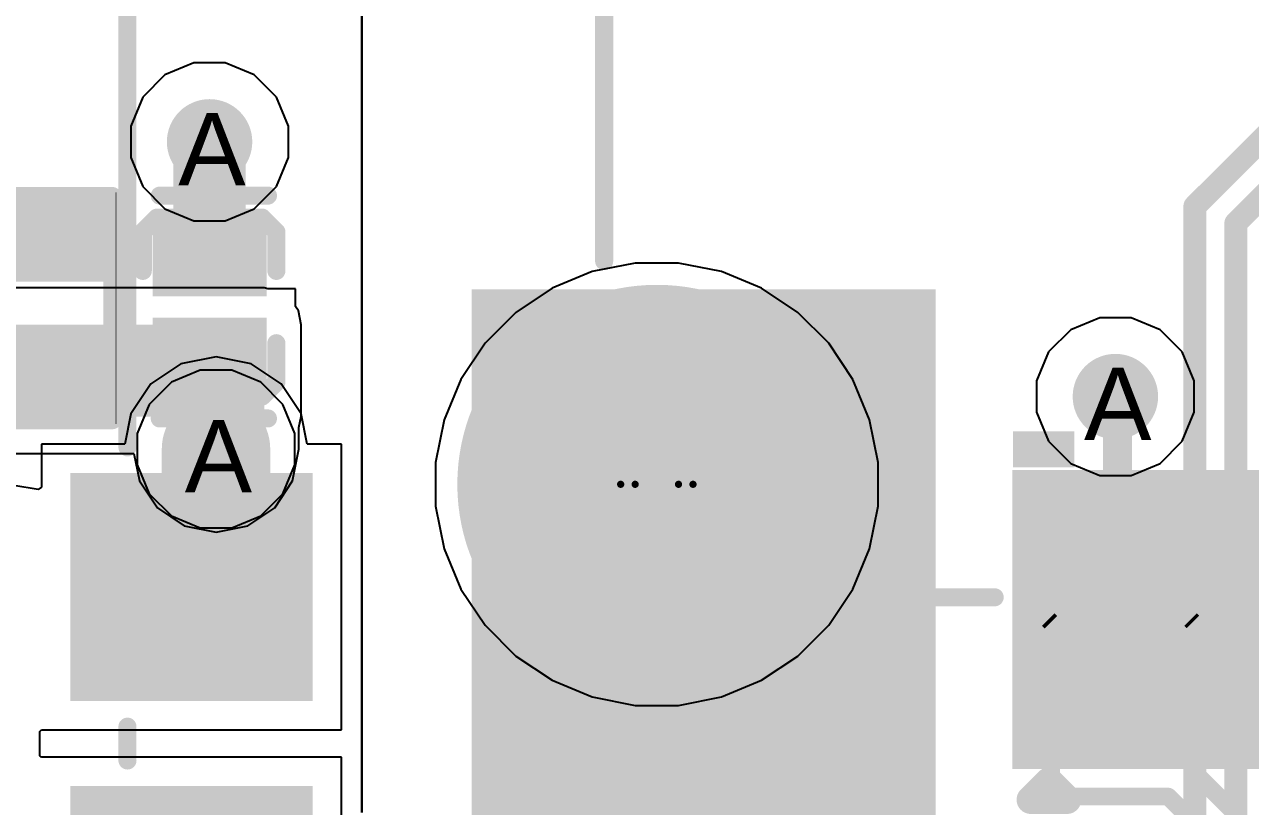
# Model space of a CAD drawing. Header units: inches. Extents: x 0 to 5271, y 0 to 5417.
# Drawn here: x 46.12 to 54.73, y 99.14 to 104.63 of the extents above; entities that cross this region are included whole.
import ezdxf

# ---------------------------------------------------------------- set-up
doc = ezdxf.new("R2010")
doc.units = ezdxf.units.IN
for name, color, linetype in [('Bottom Layer', 5, 'Continuous'), ('Bottom Overlay', 54, 'Continuous'), ('Bottom Paste', 16, 'Continuous'), ('Bottom Solder', 6, 'Continuous'), ('Drill Drawing', 1, 'Continuous'), ('L2_GND1', 16, 'Continuous'), ('L3_SIG1', 76, 'Continuous'), ('L4_PWR', 90, 'Continuous'), ('L5_GND2', 156, 'Continuous'), ('L6_SIG2', 130, 'Continuous'), ('L7_GND3', 216, 'Continuous'), ('Multi-Layer', 9, 'Continuous'), ('Pad Holes', 156, 'Continuous'), ('Top Layer', 1, 'Continuous'), ('Top Overlay', 2, 'Continuous'), ('Top Paste', 8, 'Continuous'), ('Top Solder', 216, 'Continuous'), ('Via Holes', 16, 'Continuous')]:
    doc.layers.add(name, color=color, linetype=linetype)
doc.styles.add('Arial', font='', dxfattribs={"height": 0.2})
doc.styles.get('Arial').set_extended_font_data('Arial')

# ---------------------------------------------------------------- blocks, each defined once
blk = doc.blocks.new('PJ_332D_6A_4')
at = {"layer": 'Top Layer'}
for points in [[(2.7999, -3.2749), (2.7999, -1.7749), (4.3999, -1.7749), (4.3999, -3.2749)], [(2.7999, -5.475), (2.7999, -3.975), (4.3999, -3.975), (4.3999, -5.475)]]:
    blk.add_hatch(color=1, dxfattribs=at).paths.add_polyline_path(points)
at = {"layer": 'Top Paste'}
for points in [[(2.7999, -3.2749), (2.7999, -1.7749), (4.3999, -1.7749), (4.3999, -3.2749)], [(2.7999, -5.475), (2.7999, -3.975), (4.3999, -3.975), (4.3999, -5.475)]]:
    blk.add_hatch(color=8, dxfattribs=at).paths.add_polyline_path(points)
at = {"layer": 'Top Solder'}
for points in [[(2.7491, -3.3257), (2.7491, -1.7241), (4.4507, -1.7241), (4.4507, -3.3257)], [(2.7491, -5.5258), (2.7491, -3.9242), (4.4507, -3.9242), (4.4507, -5.5258)]]:
    blk.add_hatch(color=216, dxfattribs=at).paths.add_polyline_path(points)
at = {"layer": 'Top Overlay'}
for points in [[(3.15, -1.5438, 0.127, 0.127, 0), (3.15, 3.6439, 0.127, 0.127, 0)], [(3.15, -3.7438, 0.127, 0.127, 0), (3.15, -3.5061, 0.127, 0.127, 0)]]:
    blk.add_lwpolyline(points, format="xyseb", dxfattribs=at)
for points in [[(3.1183, -1.5438, 0.0635, 0.0635, 1), (3.1818, -1.5438, 0.0635, 0.0635, 1)], [(3.1183, -3.5061, 0.0635, 0.0635, 1), (3.1818, -3.5061, 0.0635, 0.0635, 1)], [(3.1183, -3.7438, 0.0635, 0.0635, 1), (3.1818, -3.7438, 0.0635, 0.0635, 1)]]:
    blk.add_lwpolyline(points, format="xyseb", close=True, dxfattribs=at)
blk = doc.blocks.new('10029449_111RLF_22')
at = {"layer": 'Bottom Layer'}
h = blk.add_hatch(color=5, dxfattribs=at)
edge = h.paths.add_edge_path()
edge.add_arc((7.25, 2), 1.3, 0, 360)
at = {"layer": 'Bottom Solder'}
h = blk.add_hatch(color=6, dxfattribs=at)
edge = h.paths.add_edge_path()
edge.add_arc((7.25, 2), 1.4016, 0, 360)
at = {"layer": 'L2_GND1'}
h = blk.add_hatch(color=16, dxfattribs=at)
edge = h.paths.add_edge_path()
edge.add_arc((7.25, 2), 1.3, 0, 360)
at = {"layer": 'L3_SIG1'}
h = blk.add_hatch(color=76, dxfattribs=at)
edge = h.paths.add_edge_path()
edge.add_arc((7.25, 2), 1.3, 0, 360)
at = {"layer": 'L4_PWR'}
h = blk.add_hatch(color=90, dxfattribs=at)
edge = h.paths.add_edge_path()
edge.add_arc((7.25, 2), 1.3, 0, 360)
at = {"layer": 'L5_GND2'}
h = blk.add_hatch(color=156, dxfattribs=at)
edge = h.paths.add_edge_path()
edge.add_arc((7.25, 2), 1.3, 0, 360)
at = {"layer": 'L6_SIG2'}
h = blk.add_hatch(color=130, dxfattribs=at)
edge = h.paths.add_edge_path()
edge.add_arc((7.25, 2), 1.3, 0, 360)
at = {"layer": 'L7_GND3'}
h = blk.add_hatch(color=216, dxfattribs=at)
edge = h.paths.add_edge_path()
edge.add_arc((7.25, 2), 1.3, 0, 360)
at = {"layer": 'Multi-Layer'}
h = blk.add_hatch(color=9, dxfattribs=at)
edge = h.paths.add_edge_path()
edge.add_arc((7.25, 2), 1.3, 0, 360)
at = {"layer": 'Pad Holes'}
h = blk.add_hatch(color=7, dxfattribs=at)
edge = h.paths.add_edge_path()
edge.add_arc((7.25, 2), 0.65, 0, 360)
at = {"layer": 'Top Layer'}
for points in [[(2.85, 3.9), (3.15, 3.9), (3.15, 2), (2.85, 2)], [(3.35, 3.9), (3.65, 3.9), (3.65, 2), (3.35, 2)], [(3.85, 3.9), (4.15, 3.9), (4.15, 2), (3.85, 2)], [(4.35, 3.9), (4.65, 3.9), (4.65, 2), (4.35, 2)]]:
    blk.add_hatch(color=1, dxfattribs=at).paths.add_polyline_path(points)
h = blk.add_hatch(color=1, dxfattribs=at)
edge = h.paths.add_edge_path()
edge.add_arc((7.25, 2), 1.3, 0, 360)
at = {"layer": 'Top Overlay'}
blk.add_hatch(color=2, dxfattribs=at).paths.add_polyline_path([(4.3173, 1.6267), (4.7491, 1.6267), (4.7491, 1.8807), (4.3173, 1.8807)])
at = {"layer": 'Top Paste'}
for points in [[(2.85, 3.9), (3.15, 3.9), (3.15, 2), (2.85, 2)], [(3.35, 3.9), (3.65, 3.9), (3.65, 2), (3.35, 2)], [(3.85, 3.9), (4.15, 3.9), (4.15, 2), (3.85, 2)], [(4.35, 3.9), (4.65, 3.9), (4.65, 2), (4.35, 2)]]:
    blk.add_hatch(color=8, dxfattribs=at).paths.add_polyline_path(points)
at = {"layer": 'Top Solder'}
for points in [[(2.7484, 4.0016), (3.2516, 4.0016), (3.2516, 1.8984), (2.7484, 1.8984)], [(3.2484, 4.0016), (3.7516, 4.0016), (3.7516, 1.8984), (3.2484, 1.8984)], [(3.7484, 4.0016), (4.2516, 4.0016), (4.2516, 1.8984), (3.7484, 1.8984)], [(4.2484, 4.0016), (4.7516, 4.0016), (4.7516, 1.8984), (4.2484, 1.8984)]]:
    blk.add_hatch(color=216, dxfattribs=at).paths.add_polyline_path(points)
h = blk.add_hatch(color=216, dxfattribs=at)
edge = h.paths.add_edge_path()
edge.add_arc((7.25, 2), 1.4016, 0, 360)
at = {"layer": 'Top Overlay'}
for points in [[(4.6228, 4.2164, 0.2, 0.2, 0), (4.3688, 4.2164, 0.2, 0.2, 0)], [(4.4958, 4.0894, 0.2, 0.2, 0), (4.3688, 4.2164, 0.2, 0.2, 0)], [(4.6228, 4.2164, 0.2, 0.2, 0), (4.4958, 4.0894, 0.2, 0.2, 0)], [(5.9182, 2.794, 0.127, 0.127, 0), (4.8768, 2.794, 0.127, 0.127, 0)], [(7.62, 0.4318, 0.127, 0.127, 0), (7.62, -1.4042, 0.127, 0.127, 0)]]:
    blk.add_lwpolyline(points, format="xyseb", dxfattribs=at)
for points in [[(4.3188, 4.2164, 0.1, 0.1, 1), (4.4188, 4.2164, 0.1, 0.1, 1)], [(4.3188, 4.2164, 0.1, 0.1, 1), (4.4188, 4.2164, 0.1, 0.1, 1)], [(4.5728, 4.2164, 0.1, 0.1, 1), (4.6728, 4.2164, 0.1, 0.1, 1)], [(4.5728, 4.2164, 0.1, 0.1, 1), (4.6728, 4.2164, 0.1, 0.1, 1)], [(4.4458, 4.0894, 0.1, 0.1, 1), (4.5458, 4.0894, 0.1, 0.1, 1)], [(4.4458, 4.0894, 0.1, 0.1, 1), (4.5458, 4.0894, 0.1, 0.1, 1)], [(4.8451, 2.794, 0.0635, 0.0635, 1), (4.9086, 2.794, 0.0635, 0.0635, 1)], [(5.8865, 2.794, 0.0635, 0.0635, 1), (5.95, 2.794, 0.0635, 0.0635, 1)], [(7.5883, 0.4318, 0.0635, 0.0635, 1), (7.6518, 0.4318, 0.0635, 0.0635, 1)]]:
    blk.add_lwpolyline(points, format="xyseb", close=True, dxfattribs=at)
blk = doc.blocks.new('DFN1006_2L__B__D____________B_111')
at = {"layer": 'Bottom Layer'}
for points in [[(-0.525, 0.35), (-0.125, 0.35), (-0.125, -0.35), (-0.525, -0.35)], [(0.125, 0.35), (0.525, 0.35), (0.525, -0.35), (0.125, -0.35)]]:
    blk.add_hatch(color=5, dxfattribs=at).paths.add_polyline_path(points)
at = {"layer": 'Bottom Paste'}
for points in [[(-0.525, 0.35), (-0.125, 0.35), (-0.125, -0.35), (-0.525, -0.35)], [(0.125, 0.35), (0.525, 0.35), (0.525, -0.35), (0.125, -0.35)]]:
    blk.add_hatch(color=16, dxfattribs=at).paths.add_polyline_path(points)
at = {"layer": 'Bottom Solder'}
for points in [[(-0.5758, 0.4008), (-0.0742, 0.4008), (-0.0742, -0.4008), (-0.5758, -0.4008)], [(0.0742, 0.4008), (0.5758, 0.4008), (0.5758, -0.4008), (0.0742, -0.4008)]]:
    blk.add_hatch(color=6, dxfattribs=at).paths.add_polyline_path(points)
at = {"layer": 'Bottom Overlay'}
for points in [[(-0.6283, 0.3692, 0.127, 0.127, 0), (-0.5283, 0.4692, 0.127, 0.127, 0)], [(-0.254, 0.4692, 0.127, 0.127, 0), (-0.5283, 0.4692, 0.127, 0.127, 0)], [(0.5283, 0.4692, 0.127, 0.127, 0), (0.254, 0.4692, 0.127, 0.127, 0)], [(0.6284, 0.3692, 0.127, 0.127, 0), (0.5283, 0.4692, 0.127, 0.127, 0)], [(-0.783, -0.35, 0.127, 0.127, 0), (-0.783, 0.41, 0.127, 0.127, 0)], [(-0.6283, -0.3691, 0.127, 0.127, 0), (-0.6283, 0.3692, 0.127, 0.127, 0)], [(0.6284, -0.3691, 0.127, 0.127, 0), (0.6284, 0.3692, 0.127, 0.127, 0)], [(0.7829, -0.35, 0.127, 0.127, 0), (0.7829, 0.41, 0.127, 0.127, 0)], [(-0.5283, -0.4691, 0.127, 0.127, 0), (-0.6283, -0.3691, 0.127, 0.127, 0)], [(0.5283, -0.4691, 0.127, 0.127, 0), (0.6284, -0.3691, 0.127, 0.127, 0)], [(-0.4983, -0.4691, 0.127, 0.127, 0), (-0.5283, -0.4691, 0.127, 0.127, 0)], [(-0.254, -0.4691, 0.127, 0.127, 0), (-0.4983, -0.4691, 0.127, 0.127, 0)], [(0.4984, -0.4691, 0.127, 0.127, 0), (0.254, -0.4691, 0.127, 0.127, 0)], [(0.5283, -0.4691, 0.127, 0.127, 0), (0.4984, -0.4691, 0.127, 0.127, 0)]]:
    blk.add_lwpolyline(points, format="xyseb", dxfattribs=at)
for points in [[(-0.56, 0.4692, 0.0635, 0.0635, 1), (-0.4965, 0.4692, 0.0635, 0.0635, 1)], [(-0.56, 0.4692, 0.0635, 0.0635, 1), (-0.4965, 0.4692, 0.0635, 0.0635, 1)], [(-0.2857, 0.4692, 0.0635, 0.0635, 1), (-0.2222, 0.4692, 0.0635, 0.0635, 1)], [(0.2223, 0.4692, 0.0635, 0.0635, 1), (0.2858, 0.4692, 0.0635, 0.0635, 1)], [(0.4966, 0.4692, 0.0635, 0.0635, 1), (0.5601, 0.4692, 0.0635, 0.0635, 1)], [(0.4966, 0.4692, 0.0635, 0.0635, 1), (0.5601, 0.4692, 0.0635, 0.0635, 1)], [(-0.8147, 0.41, 0.0635, 0.0635, 1), (-0.7512, 0.41, 0.0635, 0.0635, 1)], [(-0.6601, 0.3692, 0.0635, 0.0635, 1), (-0.5966, 0.3692, 0.0635, 0.0635, 1)], [(-0.6601, 0.3692, 0.0635, 0.0635, 1), (-0.5966, 0.3692, 0.0635, 0.0635, 1)], [(0.5966, 0.3692, 0.0635, 0.0635, 1), (0.6601, 0.3692, 0.0635, 0.0635, 1)], [(0.5966, 0.3692, 0.0635, 0.0635, 1), (0.6601, 0.3692, 0.0635, 0.0635, 1)], [(0.7512, 0.41, 0.0635, 0.0635, 1), (0.8147, 0.41, 0.0635, 0.0635, 1)], [(-0.8147, -0.35, 0.0635, 0.0635, 1), (-0.7512, -0.35, 0.0635, 0.0635, 1)], [(-0.6601, -0.3691, 0.0635, 0.0635, 1), (-0.5966, -0.3691, 0.0635, 0.0635, 1)], [(-0.6601, -0.3691, 0.0635, 0.0635, 1), (-0.5966, -0.3691, 0.0635, 0.0635, 1)], [(0.5966, -0.3691, 0.0635, 0.0635, 1), (0.6601, -0.3691, 0.0635, 0.0635, 1)], [(0.5966, -0.3691, 0.0635, 0.0635, 1), (0.6601, -0.3691, 0.0635, 0.0635, 1)], [(0.7512, -0.35, 0.0635, 0.0635, 1), (0.8147, -0.35, 0.0635, 0.0635, 1)], [(-0.56, -0.4691, 0.0635, 0.0635, 1), (-0.4965, -0.4691, 0.0635, 0.0635, 1)], [(-0.56, -0.4691, 0.0635, 0.0635, 1), (-0.4965, -0.4691, 0.0635, 0.0635, 1)], [(-0.5301, -0.4691, 0.0635, 0.0635, 1), (-0.4666, -0.4691, 0.0635, 0.0635, 1)], [(-0.5301, -0.4691, 0.0635, 0.0635, 1), (-0.4666, -0.4691, 0.0635, 0.0635, 1)], [(-0.2857, -0.4691, 0.0635, 0.0635, 1), (-0.2222, -0.4691, 0.0635, 0.0635, 1)], [(0.2223, -0.4691, 0.0635, 0.0635, 1), (0.2858, -0.4691, 0.0635, 0.0635, 1)], [(0.4666, -0.4691, 0.0635, 0.0635, 1), (0.5301, -0.4691, 0.0635, 0.0635, 1)], [(0.4666, -0.4691, 0.0635, 0.0635, 1), (0.5301, -0.4691, 0.0635, 0.0635, 1)], [(0.4966, -0.4691, 0.0635, 0.0635, 1), (0.5601, -0.4691, 0.0635, 0.0635, 1)], [(0.4966, -0.4691, 0.0635, 0.0635, 1), (0.5601, -0.4691, 0.0635, 0.0635, 1)]]:
    blk.add_lwpolyline(points, format="xyseb", close=True, dxfattribs=at)
blk = doc.blocks.new('RES_0402_B_445')
at = {"layer": 'Bottom Layer'}
for points in [[(-0.2413, 0.3175), (-0.2413, -0.3175), (-0.6985, -0.3175), (-0.6985, 0.3175)], [(0.6985, 0.3175), (0.6985, -0.3175), (0.2413, -0.3175), (0.2413, 0.3175)]]:
    blk.add_hatch(color=5, dxfattribs=at).paths.add_polyline_path(points)
at = {"layer": 'Bottom Paste'}
for points in [[(-0.2413, 0.3175), (-0.2413, -0.3175), (-0.6985, -0.3175), (-0.6985, 0.3175)], [(0.6985, 0.3175), (0.6985, -0.3175), (0.2413, -0.3175), (0.2413, 0.3175)]]:
    blk.add_hatch(color=16, dxfattribs=at).paths.add_polyline_path(points)
at = {"layer": 'Bottom Solder'}
for points in [[(-0.1863, 0.3725), (-0.1863, -0.3725), (-0.7535, -0.3725), (-0.7535, 0.3725)], [(0.7535, 0.3725), (0.7535, -0.3725), (0.1863, -0.3725), (0.1863, 0.3725)]]:
    blk.add_hatch(color=6, dxfattribs=at).paths.add_polyline_path(points)
at = {"layer": 'Bottom Overlay'}
for points in [[(0.7874, 0.4064, 0.127, 0.127, 0), (-0.7874, 0.4064, 0.127, 0.127, 0)], [(-0.7874, -0.4064, 0.127, 0.127, 0), (-0.7874, 0.4064, 0.127, 0.127, 0)], [(0.8128, 0.4318, 0.00323, 0.00323, 0), (-0.8128, 0.4318, 0.00323, 0.00323, 0)], [(0.7874, -0.4064, 0.127, 0.127, 0), (0.7874, 0.4064, 0.127, 0.127, 0)], [(0.7874, -0.4064, 0.127, 0.127, 0), (-0.7874, -0.4064, 0.127, 0.127, 0)]]:
    blk.add_lwpolyline(points, format="xyseb", dxfattribs=at)
for points in [[(-0.8191, 0.4064, 0.0635, 0.0635, 1), (-0.7556, 0.4064, 0.0635, 0.0635, 1)], [(-0.8191, 0.4064, 0.0635, 0.0635, 1), (-0.7556, 0.4064, 0.0635, 0.0635, 1)], [(-0.8136, 0.4318, 0.00161, 0.00161, 1), (-0.812, 0.4318, 0.00161, 0.00161, 1)], [(0.7557, 0.4064, 0.0635, 0.0635, 1), (0.8192, 0.4064, 0.0635, 0.0635, 1)], [(0.7557, 0.4064, 0.0635, 0.0635, 1), (0.8192, 0.4064, 0.0635, 0.0635, 1)], [(0.812, 0.4318, 0.00161, 0.00161, 1), (0.8136, 0.4318, 0.00161, 0.00161, 1)], [(-0.8191, -0.4064, 0.0635, 0.0635, 1), (-0.7556, -0.4064, 0.0635, 0.0635, 1)], [(-0.8191, -0.4064, 0.0635, 0.0635, 1), (-0.7556, -0.4064, 0.0635, 0.0635, 1)], [(0.7557, -0.4064, 0.0635, 0.0635, 1), (0.8192, -0.4064, 0.0635, 0.0635, 1)], [(0.7557, -0.4064, 0.0635, 0.0635, 1), (0.8192, -0.4064, 0.0635, 0.0635, 1)]]:
    blk.add_lwpolyline(points, format="xyseb", close=True, dxfattribs=at)
blk = doc.blocks.new('CAP_1206_B_648')
at = {"layer": 'Bottom Layer'}
for points in [[(-2.032, 0.889), (-0.508, 0.889), (-0.508, -0.889), (-2.032, -0.889)], [(0.508, 0.889), (2.032, 0.889), (2.032, -0.889), (0.508, -0.889)]]:
    blk.add_hatch(color=5, dxfattribs=at).paths.add_polyline_path(points)
at = {"layer": 'Bottom Paste'}
for points in [[(-2.032, 0.889), (-0.508, 0.889), (-0.508, -0.889), (-2.032, -0.889)], [(0.508, 0.889), (2.032, 0.889), (2.032, -0.889), (0.508, -0.889)]]:
    blk.add_hatch(color=16, dxfattribs=at).paths.add_polyline_path(points)
at = {"layer": 'Bottom Solder'}
for points in [[(-2.1336, 0.9906), (-0.4064, 0.9906), (-0.4064, -0.9906), (-2.1336, -0.9906)], [(0.4064, 0.9906), (2.1336, 0.9906), (2.1336, -0.9906), (0.4064, -0.9906)]]:
    blk.add_hatch(color=6, dxfattribs=at).paths.add_polyline_path(points)
at = {"layer": 'Bottom Overlay'}
for points in [[(-2.1336, 0.9906, 0.127, 0.127, 0), (-0.6096, 0.9906, 0.127, 0.127, 0)], [(-2.1336, 0.9906, 0.127, 0.127, 0), (-2.1336, -0.9906, 0.127, 0.127, 0)], [(0.6096, 0.9906, 0.127, 0.127, 0), (2.1336, 0.9906, 0.127, 0.127, 0)], [(2.1336, 0.9906, 0.127, 0.127, 0), (2.1336, -0.9906, 0.127, 0.127, 0)], [(-2.1336, -0.9906, 0.127, 0.127, 0), (-0.6096, -0.9906, 0.127, 0.127, 0)], [(0.6096, -0.9906, 0.127, 0.127, 0), (2.1336, -0.9906, 0.127, 0.127, 0)]]:
    blk.add_lwpolyline(points, format="xyseb", dxfattribs=at)
for points in [[(-2.1653, 0.9906, 0.0635, 0.0635, 1), (-2.1018, 0.9906, 0.0635, 0.0635, 1)], [(-2.1653, 0.9906, 0.0635, 0.0635, 1), (-2.1018, 0.9906, 0.0635, 0.0635, 1)], [(-0.6413, 0.9906, 0.0635, 0.0635, 1), (-0.5778, 0.9906, 0.0635, 0.0635, 1)], [(0.5779, 0.9906, 0.0635, 0.0635, 1), (0.6414, 0.9906, 0.0635, 0.0635, 1)], [(2.1019, 0.9906, 0.0635, 0.0635, 1), (2.1654, 0.9906, 0.0635, 0.0635, 1)], [(2.1019, 0.9906, 0.0635, 0.0635, 1), (2.1654, 0.9906, 0.0635, 0.0635, 1)], [(-2.1653, -0.9906, 0.0635, 0.0635, 1), (-2.1018, -0.9906, 0.0635, 0.0635, 1)], [(-2.1653, -0.9906, 0.0635, 0.0635, 1), (-2.1018, -0.9906, 0.0635, 0.0635, 1)], [(-0.6413, -0.9906, 0.0635, 0.0635, 1), (-0.5778, -0.9906, 0.0635, 0.0635, 1)], [(0.5779, -0.9906, 0.0635, 0.0635, 1), (0.6414, -0.9906, 0.0635, 0.0635, 1)], [(2.1019, -0.9906, 0.0635, 0.0635, 1), (2.1654, -0.9906, 0.0635, 0.0635, 1)], [(2.1019, -0.9906, 0.0635, 0.0635, 1), (2.1654, -0.9906, 0.0635, 0.0635, 1)]]:
    blk.add_lwpolyline(points, format="xyseb", close=True, dxfattribs=at)

msp = doc.modelspace()

# ---------------------------------------------------------------- hatches: boundary and pattern name
at = {"layer": 'Bottom Layer'}
h = msp.add_hatch(color=5, dxfattribs=at)
edge = h.paths.add_edge_path()
edge.add_arc((47.4185, 103.8098), 0.3, 0, 360)
for points in [[(52.5188, 102.774), (49.2604, 102.774), (49.2604, 98.5224), (52.5188, 98.5224)], [(45.0034, 101.8794), (47.8028, 101.8794), (47.8028, 102.524), (45.0034, 102.524)]]:
    msp.add_hatch(color=5, dxfattribs=at).paths.add_polyline_path(points)
h = msp.add_hatch(color=5, dxfattribs=at)
edge = h.paths.add_edge_path()
edge.add_arc((53.7816, 102.0199), 0.3, 0, 360)
h = msp.add_hatch(color=5, dxfattribs=at)
edge = h.paths.add_edge_path()
edge.add_arc((47.4637, 101.6508), 0.3, 0, 360)
at = {"layer": 'L2_GND1'}
h = msp.add_hatch(color=16, dxfattribs=at)
edge = h.paths.add_edge_path()
edge.add_arc((47.4185, 103.8098), 0.3, 0, 360)
h = msp.add_hatch(color=16, dxfattribs=at)
edge = h.paths.add_edge_path()
edge.add_arc((53.7816, 102.0199), 0.3, 0, 360)
h = msp.add_hatch(color=16, dxfattribs=at)
edge = h.paths.add_edge_path()
edge.add_arc((47.4637, 101.6508), 0.3, 0, 360)
at = {"layer": 'L3_SIG1'}
h = msp.add_hatch(color=76, dxfattribs=at)
edge = h.paths.add_edge_path()
edge.add_arc((47.4185, 103.8098), 0.3, 0, 360)
h = msp.add_hatch(color=76, dxfattribs=at)
edge = h.paths.add_edge_path()
edge.add_arc((53.7816, 102.0199), 0.3, 0, 360)
h = msp.add_hatch(color=76, dxfattribs=at)
edge = h.paths.add_edge_path()
edge.add_arc((47.4637, 101.6508), 0.3, 0, 360)
at = {"layer": 'L4_PWR'}
h = msp.add_hatch(color=90, dxfattribs=at)
edge = h.paths.add_edge_path()
edge.add_arc((47.4185, 103.8098), 0.3, 0, 360)
h = msp.add_hatch(color=90, dxfattribs=at)
edge = h.paths.add_edge_path()
edge.add_arc((53.7816, 102.0199), 0.3, 0, 360)
h = msp.add_hatch(color=90, dxfattribs=at)
edge = h.paths.add_edge_path()
edge.add_arc((47.4637, 101.6508), 0.3, 0, 360)
at = {"layer": 'L5_GND2'}
h = msp.add_hatch(color=156, dxfattribs=at)
edge = h.paths.add_edge_path()
edge.add_arc((47.4185, 103.8098), 0.3, 0, 360)
h = msp.add_hatch(color=156, dxfattribs=at)
edge = h.paths.add_edge_path()
edge.add_arc((53.7816, 102.0199), 0.3, 0, 360)
h = msp.add_hatch(color=156, dxfattribs=at)
edge = h.paths.add_edge_path()
edge.add_arc((47.4637, 101.6508), 0.3, 0, 360)
at = {"layer": 'L6_SIG2'}
h = msp.add_hatch(color=130, dxfattribs=at)
edge = h.paths.add_edge_path()
edge.add_arc((47.4185, 103.8098), 0.3, 0, 360)
h = msp.add_hatch(color=130, dxfattribs=at)
edge = h.paths.add_edge_path()
edge.add_arc((53.7816, 102.0199), 0.3, 0, 360)
h = msp.add_hatch(color=130, dxfattribs=at)
edge = h.paths.add_edge_path()
edge.add_arc((47.4637, 101.6508), 0.3, 0, 360)
at = {"layer": 'L7_GND3'}
h = msp.add_hatch(color=216, dxfattribs=at)
edge = h.paths.add_edge_path()
edge.add_arc((47.4185, 103.8098), 0.3, 0, 360)
h = msp.add_hatch(color=216, dxfattribs=at)
edge = h.paths.add_edge_path()
edge.add_arc((53.7816, 102.0199), 0.3, 0, 360)
h = msp.add_hatch(color=216, dxfattribs=at)
edge = h.paths.add_edge_path()
edge.add_arc((47.4637, 101.6508), 0.3, 0, 360)
at = {"layer": 'Top Layer'}
h = msp.add_hatch(color=1, dxfattribs=at)
edge = h.paths.add_edge_path()
edge.add_arc((47.4185, 103.8098), 0.3, 0, 360)
h = msp.add_hatch(color=1, dxfattribs=at)
edge = h.paths.add_edge_path()
edge.add_arc((53.7816, 102.0199), 0.3, 0, 360)
h = msp.add_hatch(color=1, dxfattribs=at)
edge = h.paths.add_edge_path()
edge.add_arc((47.4637, 101.6508), 0.3, 0, 360)
at = {"layer": 'Via Holes'}
h = msp.add_hatch(color=7, dxfattribs=at)
edge = h.paths.add_edge_path()
edge.add_arc((47.4185, 103.8098), 0.15, 0, 360)
h = msp.add_hatch(color=7, dxfattribs=at)
edge = h.paths.add_edge_path()
edge.add_arc((53.7816, 102.0199), 0.15, 0, 360)
h = msp.add_hatch(color=7, dxfattribs=at)
edge = h.paths.add_edge_path()
edge.add_arc((47.4637, 101.6508), 0.15, 0, 360)

# ---------------------------------------------------------------- linework, layer by layer
at = {"layer": 'Bottom Layer'}
for p, q in [((48.4886, 99.0974), (48.4886, 110)), ((48.4886, 105.8459), (48.4886, 99.0974)), ((47.8028, 102.783), (45.8924, 102.783)), ((47.8278, 102.778), (47.8028, 102.783)), ((48.0225, 102.778), (47.8278, 102.778)), ((48.0225, 102.6524), (48.0225, 102.778)), ((48.0421, 102.6231), (48.0225, 102.6524)), ((48.0618, 102.524), (48.0421, 102.6231)), ((48.0618, 101.8794), (48.0618, 102.524)), ((48.0464, 101.8023), (48.0618, 101.8794)), ((48.0464, 101.6508), (48.0464, 101.8023)), ((48.0021, 101.4278), (48.0464, 101.6508)), ((45.0034, 101.6204), (46.8871, 101.6204)), ((46.8871, 101.6204), (46.9254, 101.4278)), ((46.9254, 101.4278), (47.0517, 101.2388)), ((47.8758, 101.2388), (48.0021, 101.4278)), ((47.0517, 101.2388), (47.2408, 101.1125)), ((47.6867, 101.1125), (47.8758, 101.2388)), ((47.2408, 101.1125), (47.4637, 101.0681)), ((47.4637, 101.0681), (47.6867, 101.1125))]:
    msp.add_line(p, q, dxfattribs=at)
for points in [[(54.3398, 103.3566, 0.1608, 0.1608, 0), (55.148, 104.1648, 0.1608, 0.1608, 0)], [(47.4185, 103.174, 0.508, 0.508, 0), (47.4185, 103.8098, 0.508, 0.508, 0)], [(54.6276, 103.2374, 0.1608, 0.1608, 0), (55.2672, 103.877, 0.1608, 0.1608, 0)], [(54.3398, 103.0068, 0.1608, 0.1608, 0), (54.3398, 103.3566, 0.1608, 0.1608, 0)], [(54.6276, 91.5586, 0.1608, 0.1608, 0), (54.6276, 103.2374, 0.1608, 0.1608, 0)], [(54.3398, 91.6778, 0.1608, 0.1608, 0), (54.3398, 103.0068, 0.1608, 0.1608, 0)], [(45.3209, 102.1747, 0.508, 0.508, 0), (47.4185, 102.1747, 0.508, 0.508, 0)], [(47.4637, 101.6508, 0.635, 0.635, 0), (47.4637, 102.1334, 0.635, 0.635, 0)], [(47.4185, 102.1747, 0.508, 0.508, 0), (47.4225, 102.1747, 0.508, 0.508, 0)], [(47.4225, 102.1747, 0.508, 0.508, 0), (47.4637, 102.1334, 0.508, 0.508, 0)]]:
    msp.add_lwpolyline(points, format="xyseb", dxfattribs=at)
for points in [[(47.2915, 103.8098, 0.254, 0.254, 1), (47.5455, 103.8098, 0.254, 0.254, 1)], [(54.2996, 103.3566, 0.0804, 0.0804, 1), (54.38, 103.3566, 0.0804, 0.0804, 1)], [(54.2996, 103.3566, 0.0804, 0.0804, 1), (54.38, 103.3566, 0.0804, 0.0804, 1)], [(47.2915, 103.174, 0.254, 0.254, 1), (47.5455, 103.174, 0.254, 0.254, 1)], [(54.5874, 103.2374, 0.0804, 0.0804, 1), (54.6678, 103.2374, 0.0804, 0.0804, 1)], [(54.5874, 103.2374, 0.0804, 0.0804, 1), (54.6678, 103.2374, 0.0804, 0.0804, 1)], [(54.2996, 103.0068, 0.0804, 0.0804, 1), (54.38, 103.0068, 0.0804, 0.0804, 1)], [(54.2996, 103.0068, 0.0804, 0.0804, 1), (54.38, 103.0068, 0.0804, 0.0804, 1)], [(47.305, 102.1334, 0.3175, 0.3175, 1), (47.6225, 102.1334, 0.3175, 0.3175, 1)], [(47.2915, 102.1747, 0.254, 0.254, 1), (47.5455, 102.1747, 0.254, 0.254, 1)], [(47.2915, 102.1747, 0.254, 0.254, 1), (47.5455, 102.1747, 0.254, 0.254, 1)], [(47.2955, 102.1747, 0.254, 0.254, 1), (47.5495, 102.1747, 0.254, 0.254, 1)], [(47.2955, 102.1747, 0.254, 0.254, 1), (47.5495, 102.1747, 0.254, 0.254, 1)], [(47.3367, 102.1334, 0.254, 0.254, 1), (47.5907, 102.1334, 0.254, 0.254, 1)], [(47.305, 101.6508, 0.3175, 0.3175, 1), (47.6225, 101.6508, 0.3175, 0.3175, 1)]]:
    msp.add_lwpolyline(points, format="xyseb", close=True, dxfattribs=at)
at = {"layer": 'Drill Drawing'}
for points in [[(50.8144, 101.4034, 0.0508, 0.0508, 1), (50.3064, 101.4034, 0.0508, 0.0508, 1)], [(50.7128, 101.4034, 0.0508, 0.0508, 1), (50.408, 101.4034, 0.0508, 0.0508, 1)], [(50.2937, 101.4034, 0.0254, 0.0254, 1), (50.3191, 101.4034, 0.0254, 0.0254, 1)], [(50.3953, 101.4034, 0.0254, 0.0254, 1), (50.4207, 101.4034, 0.0254, 0.0254, 1)], [(50.7001, 101.4034, 0.0254, 0.0254, 1), (50.7255, 101.4034, 0.0254, 0.0254, 1)], [(50.8017, 101.4034, 0.0254, 0.0254, 1), (50.8271, 101.4034, 0.0254, 0.0254, 1)]]:
    msp.add_lwpolyline(points, format="xyseb", close=True, dxfattribs=at)
at = {"layer": 'L2_GND1'}
for p, q in [((47.3083, 104.3638), (47.1047, 104.2795)), ((47.5287, 104.3638), (47.3083, 104.3638)), ((47.7323, 104.2795), (47.5287, 104.3638)), ((47.1047, 104.2795), (46.9488, 104.1236)), ((47.8882, 104.1236), (47.7323, 104.2795)), ((46.9488, 104.1236), (46.8645, 103.92)), ((47.9725, 103.92), (47.8882, 104.1236)), ((46.8645, 103.92), (46.8645, 103.6996)), ((47.9725, 103.6996), (47.9725, 103.92)), ((46.8645, 103.6996), (46.9488, 103.496)), ((47.8882, 103.496), (47.9725, 103.6996)), ((46.9488, 103.496), (47.1047, 103.3401)), ((47.7323, 103.3401), (47.8882, 103.496)), ((47.1047, 103.3401), (47.3083, 103.2558)), ((47.5287, 103.2558), (47.7323, 103.3401)), ((47.3083, 103.2558), (47.5287, 103.2558)), ((53.6714, 102.5739), (53.4678, 102.4895)), ((53.8918, 102.5739), (53.6714, 102.5739)), ((54.0955, 102.4895), (53.8918, 102.5739)), ((53.4678, 102.4895), (53.312, 102.3337)), ((54.2513, 102.3337), (54.0955, 102.4895)), ((53.312, 102.3337), (53.2276, 102.1301)), ((54.3356, 102.1301), (54.2513, 102.3337)), ((47.3535, 102.2048), (47.1499, 102.1205)), ((47.5739, 102.2048), (47.3535, 102.2048)), ((47.7776, 102.1205), (47.5739, 102.2048)), ((47.1499, 102.1205), (46.9941, 101.9646)), ((47.9334, 101.9646), (47.7776, 102.1205)), ((53.2276, 102.1301), (53.2276, 101.9097)), ((54.3356, 101.9097), (54.3356, 102.1301)), ((46.9941, 101.9646), (46.9097, 101.761)), ((48.0177, 101.761), (47.9334, 101.9646)), ((53.2276, 101.9097), (53.312, 101.7061)), ((54.2513, 101.7061), (54.3356, 101.9097)), ((46.9097, 101.761), (46.9097, 101.5406)), ((48.0177, 101.5406), (48.0177, 101.761)), ((53.312, 101.7061), (53.4678, 101.5502)), ((54.0955, 101.5502), (54.2513, 101.7061)), ((46.9097, 101.5406), (46.9941, 101.337)), ((47.9334, 101.337), (48.0177, 101.5406)), ((53.4678, 101.5502), (53.6714, 101.4659)), ((53.8918, 101.4659), (54.0955, 101.5502)), ((53.6714, 101.4659), (53.8918, 101.4659)), ((46.9941, 101.337), (47.1499, 101.1811)), ((47.7776, 101.1811), (47.9334, 101.337)), ((47.1499, 101.1811), (47.3535, 101.0968)), ((47.5739, 101.0968), (47.7776, 101.1811)), ((47.3535, 101.0968), (47.5739, 101.0968))]:
    msp.add_line(p, q, dxfattribs=at)
at = {"layer": 'L3_SIG1'}
for p, q in [((50.4074, 102.9574), (50.1071, 102.8977)), ((50.7135, 102.9574), (50.4074, 102.9574)), ((51.0137, 102.8977), (50.7135, 102.9574)), ((50.1071, 102.8977), (49.8243, 102.7805)), ((51.2965, 102.7805), (51.0137, 102.8977)), ((49.8243, 102.7805), (49.5698, 102.6105)), ((51.551, 102.6105), (51.2965, 102.7805)), ((49.5698, 102.6105), (49.3534, 102.394)), ((51.7675, 102.394), (51.551, 102.6105)), ((49.3534, 102.394), (49.1833, 102.1395)), ((51.9376, 102.1395), (51.7675, 102.394)), ((47.3535, 102.2048), (47.1499, 102.1205)), ((47.5739, 102.2048), (47.3535, 102.2048)), ((47.7776, 102.1205), (47.5739, 102.2048)), ((47.1499, 102.1205), (46.9941, 101.9646)), ((47.9334, 101.9646), (47.7776, 102.1205)), ((49.1833, 102.1395), (49.0661, 101.8567)), ((52.0547, 101.8567), (51.9376, 102.1395)), ((46.9941, 101.9646), (46.9097, 101.761)), ((48.0177, 101.761), (47.9334, 101.9646)), ((49.0661, 101.8567), (49.0064, 101.5565)), ((52.1144, 101.5565), (52.0547, 101.8567)), ((46.9097, 101.761), (46.9097, 101.5406)), ((48.0177, 101.5406), (48.0177, 101.761)), ((46.9097, 101.5406), (46.9941, 101.337)), ((47.9334, 101.337), (48.0177, 101.5406)), ((49.0064, 101.5565), (49.0064, 101.2504)), ((52.1144, 101.2504), (52.1144, 101.5565)), ((46.9941, 101.337), (47.1499, 101.1811)), ((47.7776, 101.1811), (47.9334, 101.337)), ((49.0064, 101.2504), (49.0661, 100.9501)), ((52.0547, 100.9501), (52.1144, 101.2504)), ((47.1499, 101.1811), (47.3535, 101.0968)), ((47.5739, 101.0968), (47.7776, 101.1811)), ((47.3535, 101.0968), (47.5739, 101.0968)), ((49.0661, 100.9501), (49.1833, 100.6673)), ((51.9376, 100.6673), (52.0547, 100.9501)), ((49.1833, 100.6673), (49.3534, 100.4128)), ((51.7675, 100.4128), (51.9376, 100.6673)), ((49.3534, 100.4128), (49.5698, 100.1963)), ((51.551, 100.1963), (51.7675, 100.4128)), ((49.5698, 100.1963), (49.8243, 100.0263)), ((51.2965, 100.0263), (51.551, 100.1963)), ((49.8243, 100.0263), (50.1071, 99.9091)), ((51.0137, 99.9091), (51.2965, 100.0263)), ((50.1071, 99.9091), (50.4074, 99.8494)), ((50.7135, 99.8494), (51.0137, 99.9091)), ((50.4074, 99.8494), (50.7135, 99.8494))]:
    msp.add_line(p, q, dxfattribs=at)
at = {"layer": 'L4_PWR'}
for p, q in [((47.3083, 104.3638), (47.1047, 104.2795)), ((47.5287, 104.3638), (47.3083, 104.3638)), ((47.7323, 104.2795), (47.5287, 104.3638)), ((47.1047, 104.2795), (46.9488, 104.1236)), ((47.8882, 104.1236), (47.7323, 104.2795)), ((46.9488, 104.1236), (46.8645, 103.92)), ((47.9725, 103.92), (47.8882, 104.1236)), ((46.8645, 103.92), (46.8645, 103.6996)), ((47.9725, 103.6996), (47.9725, 103.92)), ((46.8645, 103.6996), (46.9488, 103.496)), ((47.8882, 103.496), (47.9725, 103.6996)), ((46.9488, 103.496), (47.1047, 103.3401)), ((47.7323, 103.3401), (47.8882, 103.496)), ((47.1047, 103.3401), (47.3083, 103.2558)), ((47.5287, 103.2558), (47.7323, 103.3401)), ((47.3083, 103.2558), (47.5287, 103.2558)), ((50.4074, 102.9574), (50.1071, 102.8977)), ((50.7135, 102.9574), (50.4074, 102.9574)), ((51.0137, 102.8977), (50.7135, 102.9574)), ((50.1071, 102.8977), (49.8243, 102.7805)), ((51.2965, 102.7805), (51.0137, 102.8977)), ((49.8243, 102.7805), (49.5698, 102.6105)), ((51.551, 102.6105), (51.2965, 102.7805)), ((49.5698, 102.6105), (49.3534, 102.394)), ((51.7675, 102.394), (51.551, 102.6105)), ((53.6714, 102.5739), (53.4678, 102.4895)), ((53.8918, 102.5739), (53.6714, 102.5739)), ((54.0955, 102.4895), (53.8918, 102.5739)), ((53.4678, 102.4895), (53.312, 102.3337)), ((54.2513, 102.3337), (54.0955, 102.4895)), ((49.3534, 102.394), (49.1833, 102.1395)), ((51.9376, 102.1395), (51.7675, 102.394)), ((53.312, 102.3337), (53.2276, 102.1301)), ((54.3356, 102.1301), (54.2513, 102.3337)), ((47.3535, 102.2048), (47.1499, 102.1205)), ((47.5739, 102.2048), (47.3535, 102.2048)), ((47.7776, 102.1205), (47.5739, 102.2048)), ((47.1499, 102.1205), (46.9941, 101.9646)), ((47.9334, 101.9646), (47.7776, 102.1205)), ((49.1833, 102.1395), (49.0661, 101.8567)), ((52.0547, 101.8567), (51.9376, 102.1395)), ((53.2276, 102.1301), (53.2276, 101.9097)), ((54.3356, 101.9097), (54.3356, 102.1301)), ((46.9941, 101.9646), (46.9097, 101.761)), ((48.0177, 101.761), (47.9334, 101.9646)), ((53.2276, 101.9097), (53.312, 101.7061)), ((54.2513, 101.7061), (54.3356, 101.9097)), ((49.0661, 101.8567), (49.0064, 101.5565)), ((52.1144, 101.5565), (52.0547, 101.8567)), ((46.9097, 101.761), (46.9097, 101.5406)), ((48.0177, 101.5406), (48.0177, 101.761)), ((53.312, 101.7061), (53.4678, 101.5502)), ((54.0955, 101.5502), (54.2513, 101.7061)), ((46.9097, 101.5406), (46.9941, 101.337)), ((47.9334, 101.337), (48.0177, 101.5406)), ((49.0064, 101.5565), (49.0064, 101.2504)), ((52.1144, 101.2504), (52.1144, 101.5565)), ((53.4678, 101.5502), (53.6714, 101.4659)), ((53.8918, 101.4659), (54.0955, 101.5502)), ((53.6714, 101.4659), (53.8918, 101.4659)), ((46.9941, 101.337), (47.1499, 101.1811)), ((47.7776, 101.1811), (47.9334, 101.337)), ((49.0064, 101.2504), (49.0661, 100.9501)), ((52.0547, 100.9501), (52.1144, 101.2504)), ((47.1499, 101.1811), (47.3535, 101.0968)), ((47.5739, 101.0968), (47.7776, 101.1811)), ((47.3535, 101.0968), (47.5739, 101.0968)), ((49.0661, 100.9501), (49.1833, 100.6673)), ((51.9376, 100.6673), (52.0547, 100.9501)), ((49.1833, 100.6673), (49.3534, 100.4128)), ((51.7675, 100.4128), (51.9376, 100.6673)), ((49.3534, 100.4128), (49.5698, 100.1963)), ((51.551, 100.1963), (51.7675, 100.4128)), ((49.5698, 100.1963), (49.8243, 100.0263)), ((51.2965, 100.0263), (51.551, 100.1963)), ((49.8243, 100.0263), (50.1071, 99.9091)), ((51.0137, 99.9091), (51.2965, 100.0263)), ((50.1071, 99.9091), (50.4074, 99.8494)), ((50.7135, 99.8494), (51.0137, 99.9091)), ((50.4074, 99.8494), (50.7135, 99.8494))]:
    msp.add_line(p, q, dxfattribs=at)
at = {"layer": 'L5_GND2'}
for p, q in [((50.4074, 102.9574), (50.1071, 102.8977)), ((50.7135, 102.9574), (50.4074, 102.9574)), ((51.0137, 102.8977), (50.7135, 102.9574)), ((50.1071, 102.8977), (49.8243, 102.7805)), ((51.2965, 102.7805), (51.0137, 102.8977)), ((49.8243, 102.7805), (49.5698, 102.6105)), ((51.551, 102.6105), (51.2965, 102.7805)), ((49.5698, 102.6105), (49.3534, 102.394)), ((51.7675, 102.394), (51.551, 102.6105)), ((49.3534, 102.394), (49.1833, 102.1395)), ((51.9376, 102.1395), (51.7675, 102.394)), ((47.3535, 102.2048), (47.1499, 102.1205)), ((47.5739, 102.2048), (47.3535, 102.2048)), ((47.7776, 102.1205), (47.5739, 102.2048)), ((47.1499, 102.1205), (46.9941, 101.9646)), ((47.9334, 101.9646), (47.7776, 102.1205)), ((49.1833, 102.1395), (49.0661, 101.8567)), ((52.0547, 101.8567), (51.9376, 102.1395)), ((46.9941, 101.9646), (46.9097, 101.761)), ((48.0177, 101.761), (47.9334, 101.9646)), ((49.0661, 101.8567), (49.0064, 101.5565)), ((52.1144, 101.5565), (52.0547, 101.8567)), ((46.9097, 101.761), (46.9097, 101.5406)), ((48.0177, 101.5406), (48.0177, 101.761)), ((46.9097, 101.5406), (46.9941, 101.337)), ((47.9334, 101.337), (48.0177, 101.5406)), ((49.0064, 101.5565), (49.0064, 101.2504)), ((52.1144, 101.2504), (52.1144, 101.5565)), ((46.9941, 101.337), (47.1499, 101.1811)), ((47.7776, 101.1811), (47.9334, 101.337)), ((49.0064, 101.2504), (49.0661, 100.9501)), ((52.0547, 100.9501), (52.1144, 101.2504)), ((47.1499, 101.1811), (47.3535, 101.0968)), ((47.5739, 101.0968), (47.7776, 101.1811)), ((47.3535, 101.0968), (47.5739, 101.0968)), ((49.0661, 100.9501), (49.1833, 100.6673)), ((51.9376, 100.6673), (52.0547, 100.9501)), ((49.1833, 100.6673), (49.3534, 100.4128)), ((51.7675, 100.4128), (51.9376, 100.6673)), ((49.3534, 100.4128), (49.5698, 100.1963)), ((51.551, 100.1963), (51.7675, 100.4128)), ((49.5698, 100.1963), (49.8243, 100.0263)), ((51.2965, 100.0263), (51.551, 100.1963)), ((49.8243, 100.0263), (50.1071, 99.9091)), ((51.0137, 99.9091), (51.2965, 100.0263)), ((50.1071, 99.9091), (50.4074, 99.8494)), ((50.7135, 99.8494), (51.0137, 99.9091)), ((50.4074, 99.8494), (50.7135, 99.8494))]:
    msp.add_line(p, q, dxfattribs=at)
at = {"layer": 'L6_SIG2'}
for p, q in [((50.4074, 102.9574), (50.1071, 102.8977)), ((50.7135, 102.9574), (50.4074, 102.9574)), ((51.0137, 102.8977), (50.7135, 102.9574)), ((50.1071, 102.8977), (49.8243, 102.7805)), ((51.2965, 102.7805), (51.0137, 102.8977)), ((49.8243, 102.7805), (49.5698, 102.6105)), ((51.551, 102.6105), (51.2965, 102.7805)), ((49.5698, 102.6105), (49.3534, 102.394)), ((51.7675, 102.394), (51.551, 102.6105)), ((49.3534, 102.394), (49.1833, 102.1395)), ((51.9376, 102.1395), (51.7675, 102.394)), ((47.3535, 102.2048), (47.1499, 102.1205)), ((47.5739, 102.2048), (47.3535, 102.2048)), ((47.7776, 102.1205), (47.5739, 102.2048)), ((47.1499, 102.1205), (46.9941, 101.9646)), ((47.9334, 101.9646), (47.7776, 102.1205)), ((49.1833, 102.1395), (49.0661, 101.8567)), ((52.0547, 101.8567), (51.9376, 102.1395)), ((46.9941, 101.9646), (46.9097, 101.761)), ((48.0177, 101.761), (47.9334, 101.9646)), ((49.0661, 101.8567), (49.0064, 101.5565)), ((52.1144, 101.5565), (52.0547, 101.8567)), ((46.9097, 101.761), (46.9097, 101.5406)), ((48.0177, 101.5406), (48.0177, 101.761)), ((46.9097, 101.5406), (46.9941, 101.337)), ((47.9334, 101.337), (48.0177, 101.5406)), ((49.0064, 101.5565), (49.0064, 101.2504)), ((52.1144, 101.2504), (52.1144, 101.5565)), ((46.9941, 101.337), (47.1499, 101.1811)), ((47.7776, 101.1811), (47.9334, 101.337)), ((49.0064, 101.2504), (49.0661, 100.9501)), ((52.0547, 100.9501), (52.1144, 101.2504)), ((47.1499, 101.1811), (47.3535, 101.0968)), ((47.5739, 101.0968), (47.7776, 101.1811)), ((47.3535, 101.0968), (47.5739, 101.0968)), ((49.0661, 100.9501), (49.1833, 100.6673)), ((51.9376, 100.6673), (52.0547, 100.9501)), ((49.1833, 100.6673), (49.3534, 100.4128)), ((51.7675, 100.4128), (51.9376, 100.6673)), ((49.3534, 100.4128), (49.5698, 100.1963)), ((51.551, 100.1963), (51.7675, 100.4128)), ((49.5698, 100.1963), (49.8243, 100.0263)), ((51.2965, 100.0263), (51.551, 100.1963)), ((49.8243, 100.0263), (50.1071, 99.9091)), ((51.0137, 99.9091), (51.2965, 100.0263)), ((50.1071, 99.9091), (50.4074, 99.8494)), ((50.7135, 99.8494), (51.0137, 99.9091)), ((50.4074, 99.8494), (50.7135, 99.8494))]:
    msp.add_line(p, q, dxfattribs=at)
at = {"layer": 'L7_GND3'}
for p, q in [((50.4074, 102.9574), (50.1071, 102.8977)), ((50.7135, 102.9574), (50.4074, 102.9574)), ((51.0137, 102.8977), (50.7135, 102.9574)), ((50.1071, 102.8977), (49.8243, 102.7805)), ((51.2965, 102.7805), (51.0137, 102.8977)), ((49.8243, 102.7805), (49.5698, 102.6105)), ((51.551, 102.6105), (51.2965, 102.7805)), ((49.5698, 102.6105), (49.3534, 102.394)), ((51.7675, 102.394), (51.551, 102.6105)), ((49.3534, 102.394), (49.1833, 102.1395)), ((51.9376, 102.1395), (51.7675, 102.394)), ((47.3535, 102.2048), (47.1499, 102.1205)), ((47.5739, 102.2048), (47.3535, 102.2048)), ((47.7776, 102.1205), (47.5739, 102.2048)), ((47.1499, 102.1205), (46.9941, 101.9646)), ((47.9334, 101.9646), (47.7776, 102.1205)), ((49.1833, 102.1395), (49.0661, 101.8567)), ((52.0547, 101.8567), (51.9376, 102.1395)), ((46.9941, 101.9646), (46.9097, 101.761)), ((48.0177, 101.761), (47.9334, 101.9646)), ((49.0661, 101.8567), (49.0064, 101.5565)), ((52.1144, 101.5565), (52.0547, 101.8567)), ((46.9097, 101.761), (46.9097, 101.5406)), ((48.0177, 101.5406), (48.0177, 101.761)), ((46.9097, 101.5406), (46.9941, 101.337)), ((47.9334, 101.337), (48.0177, 101.5406)), ((49.0064, 101.5565), (49.0064, 101.2504)), ((52.1144, 101.2504), (52.1144, 101.5565)), ((46.9941, 101.337), (47.1499, 101.1811)), ((47.7776, 101.1811), (47.9334, 101.337)), ((49.0064, 101.2504), (49.0661, 100.9501)), ((52.0547, 100.9501), (52.1144, 101.2504)), ((47.1499, 101.1811), (47.3535, 101.0968)), ((47.5739, 101.0968), (47.7776, 101.1811)), ((47.3535, 101.0968), (47.5739, 101.0968)), ((49.0661, 100.9501), (49.1833, 100.6673)), ((51.9376, 100.6673), (52.0547, 100.9501)), ((49.1833, 100.6673), (49.3534, 100.4128)), ((51.7675, 100.4128), (51.9376, 100.6673)), ((49.3534, 100.4128), (49.5698, 100.1963)), ((51.551, 100.1963), (51.7675, 100.4128)), ((49.5698, 100.1963), (49.8243, 100.0263)), ((51.2965, 100.0263), (51.551, 100.1963)), ((49.8243, 100.0263), (50.1071, 99.9091)), ((51.0137, 99.9091), (51.2965, 100.0263)), ((50.1071, 99.9091), (50.4074, 99.8494)), ((50.7135, 99.8494), (51.0137, 99.9091)), ((50.4074, 99.8494), (50.7135, 99.8494))]:
    msp.add_line(p, q, dxfattribs=at)
at = {"layer": 'Top Layer'}
for p, q in [((48.4886, 99.0974), (48.4886, 110)), ((48.4886, 105.8459), (48.4886, 99.0974)), ((47.216, 102.249), (47.0059, 102.1086)), ((47.4637, 102.2982), (47.216, 102.249)), ((47.7115, 102.249), (47.4637, 102.2982)), ((47.9216, 102.1086), (47.7115, 102.249)), ((47.0059, 102.1086), (46.8656, 101.8986)), ((48.0619, 101.8986), (47.9216, 102.1086)), ((46.8656, 101.8986), (46.8232, 101.6857)), ((48.1042, 101.6857), (48.0619, 101.8986)), ((46.8232, 101.6857), (46.2375, 101.6857)), ((46.2375, 101.6857), (46.2375, 101.3835)), ((48.3455, 101.6857), (48.1042, 101.6857)), ((48.3455, 99.6777), (48.3455, 101.6857)), ((46.2152, 101.3666), (46.043, 101.3957)), ((46.2375, 101.3835), (46.2152, 101.3666)), ((46.227, 99.6676), (46.2375, 99.6777)), ((46.227, 99.4957), (46.227, 99.6676)), ((46.2375, 99.6777), (46.2737, 99.6777)), ((46.2737, 99.6777), (48.3455, 99.6777)), ((46.2375, 99.4856), (46.227, 99.4957)), ((46.2737, 99.4856), (46.2375, 99.4856)), ((48.3455, 99.4856), (46.2737, 99.4856)), ((48.3455, 97.4776), (48.3455, 99.4856))]:
    msp.add_line(p, q, dxfattribs=at)
for points in [[(53.7816, 102.0199, 0.2032, 0.2032, 0), (53.796, 102.0055, 0.2032, 0.2032, 0)], [(53.796, 100.4678, 0.2032, 0.2032, 0), (53.796, 102.0055, 0.2032, 0.2032, 0)], [(47.4637, 100.8454, 0.762, 0.762, 0), (47.4637, 101.6508, 0.762, 0.762, 0)], [(47.2972, 100.6789, 0.762, 0.762, 0), (47.4637, 100.8454, 0.762, 0.762, 0)], [(53.3104, 100.4534, 0.1242, 0.1242, 0), (53.3296, 100.4342, 0.1242, 0.1242, 0)], [(53.796, 100.4678, 0.2032, 0.2032, 0), (53.8069, 100.4569, 0.2032, 0.2032, 0)], [(54.3104, 100.4534, 0.1242, 0.1242, 0), (54.3269, 100.4369, 0.1242, 0.1242, 0)], [(53.3296, 99.3296, 0.1242, 0.1242, 0), (53.3296, 100.4342, 0.1242, 0.1242, 0)], [(54.3269, 99.3899, 0.1242, 0.1242, 0), (54.3269, 100.4369, 0.1242, 0.1242, 0)], [(53.3296, 99.3296, 0.1242, 0.1242, 0), (53.45, 99.2091, 0.1242, 0.1242, 0)], [(54.3269, 99.3899, 0.1242, 0.1242, 0), (54.6508, 99.0659, 0.1242, 0.1242, 0)], [(53.45, 99.2091, 0.1242, 0.1242, 0), (54.1525, 99.2091, 0.1242, 0.1242, 0)], [(54.1525, 99.2091, 0.1242, 0.1242, 0), (55.0763, 98.2853, 0.1242, 0.1242, 0)]]:
    msp.add_lwpolyline(points, format="xyseb", dxfattribs=at)
for points in [[(53.7308, 102.0199, 0.1016, 0.1016, 1), (53.8324, 102.0199, 0.1016, 0.1016, 1)], [(53.7452, 102.0055, 0.1016, 0.1016, 1), (53.8468, 102.0055, 0.1016, 0.1016, 1)], [(53.7452, 102.0055, 0.1016, 0.1016, 1), (53.8468, 102.0055, 0.1016, 0.1016, 1)], [(47.2732, 101.6508, 0.381, 0.381, 1), (47.6542, 101.6508, 0.381, 0.381, 1)], [(47.2732, 100.8454, 0.381, 0.381, 1), (47.6542, 100.8454, 0.381, 0.381, 1)], [(47.2732, 100.8454, 0.381, 0.381, 1), (47.6542, 100.8454, 0.381, 0.381, 1)], [(47.1067, 100.6789, 0.381, 0.381, 1), (47.4877, 100.6789, 0.381, 0.381, 1)], [(53.2793, 100.4534, 0.0621, 0.0621, 1), (53.3414, 100.4534, 0.0621, 0.0621, 1)], [(53.7452, 100.4678, 0.1016, 0.1016, 1), (53.8468, 100.4678, 0.1016, 0.1016, 1)], [(53.7452, 100.4678, 0.1016, 0.1016, 1), (53.8468, 100.4678, 0.1016, 0.1016, 1)], [(53.7561, 100.4569, 0.1016, 0.1016, 1), (53.8577, 100.4569, 0.1016, 0.1016, 1)], [(54.2793, 100.4534, 0.0621, 0.0621, 1), (54.3414, 100.4534, 0.0621, 0.0621, 1)], [(53.2985, 100.4342, 0.0621, 0.0621, 1), (53.3606, 100.4342, 0.0621, 0.0621, 1)], [(53.2985, 100.4342, 0.0621, 0.0621, 1), (53.3606, 100.4342, 0.0621, 0.0621, 1)], [(54.2959, 100.4369, 0.0621, 0.0621, 1), (54.358, 100.4369, 0.0621, 0.0621, 1)], [(54.2959, 100.4369, 0.0621, 0.0621, 1), (54.358, 100.4369, 0.0621, 0.0621, 1)], [(53.2985, 99.3296, 0.0621, 0.0621, 1), (53.3606, 99.3296, 0.0621, 0.0621, 1)], [(53.2985, 99.3296, 0.0621, 0.0621, 1), (53.3606, 99.3296, 0.0621, 0.0621, 1)], [(54.2959, 99.3899, 0.0621, 0.0621, 1), (54.358, 99.3899, 0.0621, 0.0621, 1)], [(54.2959, 99.3899, 0.0621, 0.0621, 1), (54.358, 99.3899, 0.0621, 0.0621, 1)], [(53.419, 99.2091, 0.0621, 0.0621, 1), (53.4811, 99.2091, 0.0621, 0.0621, 1)], [(53.419, 99.2091, 0.0621, 0.0621, 1), (53.4811, 99.2091, 0.0621, 0.0621, 1)], [(54.1214, 99.2091, 0.0621, 0.0621, 1), (54.1835, 99.2091, 0.0621, 0.0621, 1)], [(54.1214, 99.2091, 0.0621, 0.0621, 1), (54.1835, 99.2091, 0.0621, 0.0621, 1)]]:
    msp.add_lwpolyline(points, format="xyseb", close=True, dxfattribs=at)

# ---------------------------------------------------------------- block references
msp.add_blockref('PJ_332D_6A_4', (43.6916, 103.2066))
for name, p, rotation in [('10029449_111RLF_22', (57.8104, 103.4034), 180), ('RES_0402_B_445', (46.3296, 102.6414), 270), ('DFN1006_2L__B__D____________B_111', (47.4185, 102.649), 270), ('CAP_1206_B_648', (50.4538, 97.4845), 90)]:
    msp.add_blockref(name, p, dxfattribs=dict(rotation=rotation))

# ---------------------------------------------------------------- texts
at = {"layer": 'Drill Drawing', "style": 'Arial'}
for p in [(47.1984, 103.5051), (53.5616, 101.7152), (47.2437, 101.3461)]:
    msp.add_text('A', height=0.508, dxfattribs=at).set_placement(p)

doc.saveas('drawing.dxf')
